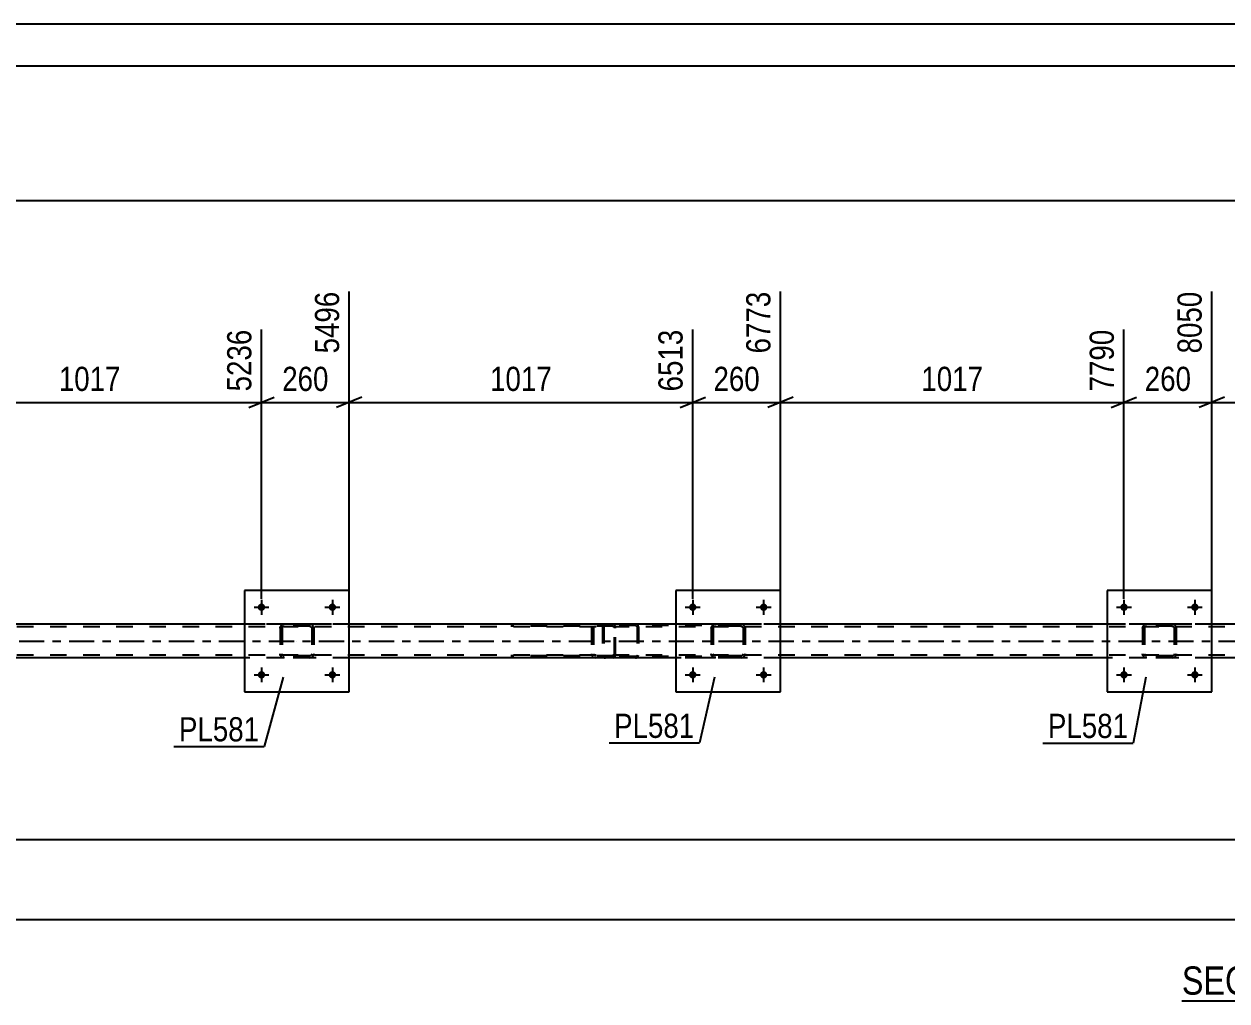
# Model space of a CAD drawing. Header units: millimetres. Extents: x -86 to 755, y -411 to 183.
# Drawn here: x 172.4 to 314.9, y 67.1 to 182.7 of the extents above; entities that cross this region are included whole.
import ezdxf

# ---------------------------------------------------------------- set-up
doc = ezdxf.new("R2010")
doc.units = ezdxf.units.MM
doc.linetypes.add('DXK_LINE_DOT2', pattern=[3.9198, 1.9599, -1.9599])
doc.linetypes.add('DXK_LINE_DOT3', pattern=[5.9187, 2.979, -0.9799, 0.9799, -0.9799])
doc.styles.add('Arial Narrow', font='ARIALN.TTF', dxfattribs={"height": 0.2})

# ---------------------------------------------------------------- blocks, each defined once
blk = doc.blocks.new('Unknown-814409269-1133')
at = {"color": 5, "linetype": 'Continuous'}
for p, q in [((754.89, 182.74), (-86.11, 182.74)), ((749.89, 177.74), (-81.11, 177.74))]:
    blk.add_line(p, q, dxfattribs=at)
blk = doc.blocks.new('Unknown-814409269-11 - 2401')
at = {"color": 6, "linetype": 'Continuous'}
blk.add_line((309.53, 67.07), (337.17, 67.07), dxfattribs=at)
at = {"color": 0, "linetype": 'Continuous'}
for points in [[(327.63, 67.82), (327.63, 71.32), (309.53, 71.32), (309.53, 67.82)], [(331.24, 67.82), (331.24, 71.32), (328.68, 71.32), (328.68, 67.82)], [(333.57, 67.82), (333.57, 71.32), (332.29, 71.32), (332.29, 67.82)], [(337.17, 67.82), (337.17, 71.32), (334.62, 71.32), (334.62, 67.82)]]:
    blk.add_wipeout(points, dxfattribs=at)
at = {"color": 7, "linetype": 'Continuous', "style": 'Arial Narrow'}
for s, p in [('SECTION ', (309.53, 67.82)), ('A', (328.68, 67.82)), ('A', (334.62, 67.82)), ('-', (332.29, 67.82))]:
    blk.add_text(s, height=3.34, dxfattribs=at).set_placement(p)
blk = doc.blocks.new('Bolt-814409269-2404 - 2401')
at = {"linetype": 'Continuous'}
for points in [[(303.11, 105.69, -1), (302.23, 105.69, -1)], [(311.51, 105.69, -1), (310.63, 105.69, -1)]]:
    blk.add_hatch(color=1, dxfattribs=at).paths.add_polyline_path(points)
at = {"color": 1, "linetype": 'Continuous'}
for p, q in [((301.79, 105.69), (303.55, 105.69)), ((302.67, 106.57), (302.67, 104.81)), ((310.19, 105.69), (311.95, 105.69)), ((311.07, 106.57), (311.07, 104.81))]:
    blk.add_line(p, q, dxfattribs=at)
blk = doc.blocks.new('Bolt-814409269-2403 - 2401')
at = {"linetype": 'Continuous'}
for points in [[(303.11, 113.69, -1), (302.23, 113.69, -1)], [(311.51, 113.69, -1), (310.63, 113.69, -1)]]:
    blk.add_hatch(color=1, dxfattribs=at).paths.add_polyline_path(points)
at = {"color": 1, "linetype": 'Continuous'}
for p, q in [((302.67, 114.57), (302.67, 112.81)), ((311.07, 114.57), (311.07, 112.81)), ((301.79, 113.69), (303.55, 113.69)), ((310.19, 113.69), (311.95, 113.69))]:
    blk.add_line(p, q, dxfattribs=at)
blk = doc.blocks.new('Bolt-814409269-2410 - 2401')
at = {"linetype": 'Continuous'}
for points in [[(200.95, 113.69, -1), (200.07, 113.69, -1)], [(209.35, 113.69, -1), (208.47, 113.69, -1)]]:
    blk.add_hatch(color=1, dxfattribs=at).paths.add_polyline_path(points)
at = {"color": 1, "linetype": 'Continuous'}
for p, q in [((200.51, 114.57), (200.51, 112.81)), ((208.91, 114.57), (208.91, 112.81)), ((199.63, 113.69), (201.39, 113.69)), ((208.03, 113.69), (209.79, 113.69))]:
    blk.add_line(p, q, dxfattribs=at)
blk = doc.blocks.new('Bolt-814409269-2411 - 2401')
at = {"linetype": 'Continuous'}
for points in [[(200.95, 105.69, -1), (200.07, 105.69, -1)], [(209.35, 105.69, -1), (208.47, 105.69, -1)]]:
    blk.add_hatch(color=1, dxfattribs=at).paths.add_polyline_path(points)
at = {"color": 1, "linetype": 'Continuous'}
for p, q in [((199.63, 105.69), (201.39, 105.69)), ((200.51, 106.57), (200.51, 104.81)), ((208.03, 105.69), (209.79, 105.69)), ((208.91, 106.57), (208.91, 104.81))]:
    blk.add_line(p, q, dxfattribs=at)
blk = doc.blocks.new('Bolt-814409269-2412 - 2401')
at = {"linetype": 'Continuous'}
for points in [[(252.03, 113.69, -1), (251.15, 113.69, -1)], [(260.43, 113.69, -1), (259.55, 113.69, -1)]]:
    blk.add_hatch(color=1, dxfattribs=at).paths.add_polyline_path(points)
at = {"color": 1, "linetype": 'Continuous'}
for p, q in [((251.59, 114.57), (251.59, 112.81)), ((259.99, 114.57), (259.99, 112.81)), ((250.71, 113.69), (252.47, 113.69)), ((259.11, 113.69), (260.87, 113.69))]:
    blk.add_line(p, q, dxfattribs=at)
blk = doc.blocks.new('Part-814409269-2434 - 2401')
at = {"color": 2, "linetype": 'Continuous'}
for p, q in [((210.91, 115.69), (198.51, 115.69)), ((198.51, 115.69), (198.51, 103.69)), ((210.91, 103.69), (210.91, 115.69)), ((198.51, 103.69), (210.91, 103.69))]:
    blk.add_line(p, q, dxfattribs=at)
blk = doc.blocks.new('Part-814409269-2435 - 2401')
at = {"color": 7, "linetype": 'DXK_LINE_DOT2'}
for p, q in [((202.71, 111.21), (202.74, 111.39)), ((202.74, 111.39), (202.71, 111.21)), ((202.71, 111.21), (202.71, 108.17)), ((202.95, 111.21), (202.97, 111.3)), ((202.95, 111.21), (202.95, 108.17)), ((202.97, 111.3), (203.02, 111.38)), ((203, 111.65), (203.19, 111.69)), ((203.19, 111.69), (203, 111.65)), ((203.02, 111.38), (203.1, 111.43)), ((203.1, 111.43), (203.19, 111.45)), ((206.23, 111.69), (203.19, 111.69)), ((206.23, 111.45), (203.19, 111.45)), ((206.23, 111.69), (206.41, 111.65)), ((206.41, 111.65), (206.23, 111.69)), ((206.23, 111.45), (206.32, 111.43)), ((206.32, 111.43), (206.4, 111.38)), ((206.4, 111.38), (206.45, 111.3)), ((206.45, 111.3), (206.47, 111.21)), ((206.47, 111.21), (206.47, 108.17)), ((206.67, 111.39), (206.71, 111.21)), ((206.71, 111.21), (206.67, 111.39)), ((206.71, 111.21), (206.71, 108.17)), ((202.74, 107.99), (202.71, 108.17)), ((202.71, 108.17), (202.74, 107.99)), ((202.97, 108.08), (202.95, 108.17)), ((203.02, 108), (202.97, 108.08)), ((203.19, 107.69), (203, 107.73)), ((203, 107.73), (203.19, 107.69)), ((203.1, 107.95), (203.02, 108)), ((203.19, 107.93), (203.1, 107.95)), ((206.23, 107.93), (203.19, 107.93)), ((206.23, 107.69), (203.19, 107.69)), ((206.32, 107.95), (206.23, 107.93)), ((206.41, 107.73), (206.23, 107.69)), ((206.23, 107.69), (206.41, 107.73)), ((206.4, 108), (206.32, 107.95)), ((206.45, 108.08), (206.4, 108)), ((206.47, 108.17), (206.45, 108.08)), ((206.71, 108.17), (206.67, 107.99)), ((206.67, 107.99), (206.71, 108.17))]:
    blk.add_line(p, q, dxfattribs=at)
at = {"color": 7, "linetype": 'DXK_LINE_DOT3'}
blk.add_line((204.71, 109.69), (204.71, 109.69), dxfattribs=at)
at = {"color": 7, "linetype": 'DXK_LINE_DOT2'}
for centre, start, end in [((203.19, 111.21), 112.5, 157.5), ((203.19, 111.21), 112.5, 157.5), ((206.23, 111.21), 22.5, 67.5), ((206.23, 111.21), 22.5, 67.5), ((203.19, 108.17), 202.5, 247.5), ((203.19, 108.17), 202.5, 247.5), ((206.23, 108.17), 292.5, 337.5), ((206.23, 108.17), 292.5, 337.5)]:
    blk.add_arc(centre, 0.48, start, end, dxfattribs=at)
blk = doc.blocks.new('Part-814409269-2440 - 2401')
at = {"color": 2, "linetype": 'Continuous'}
for p, q in [((261.99, 115.69), (249.59, 115.69)), ((249.59, 115.69), (249.59, 103.69)), ((261.99, 103.69), (261.99, 115.69)), ((249.59, 103.69), (261.99, 103.69))]:
    blk.add_line(p, q, dxfattribs=at)
blk = doc.blocks.new('Part-814409269-2508 - 2401')
at = {"color": 2, "linetype": 'Continuous'}
for p, q in [((313.07, 115.69), (300.67, 115.69)), ((300.67, 115.69), (300.67, 103.69)), ((313.07, 103.69), (313.07, 115.69)), ((300.67, 103.69), (313.07, 103.69))]:
    blk.add_line(p, q, dxfattribs=at)
blk = doc.blocks.new('Bolt-814409269-2455 - 2401')
at = {"linetype": 'Continuous'}
for points in [[(252.03, 105.69, -1), (251.15, 105.69, -1)], [(260.43, 105.69, -1), (259.55, 105.69, -1)]]:
    blk.add_hatch(color=1, dxfattribs=at).paths.add_polyline_path(points)
at = {"color": 1, "linetype": 'Continuous'}
for p, q in [((250.71, 105.69), (252.47, 105.69)), ((251.59, 106.57), (251.59, 104.81)), ((259.11, 105.69), (260.87, 105.69)), ((259.99, 106.57), (259.99, 104.81))]:
    blk.add_line(p, q, dxfattribs=at)
blk = doc.blocks.new('Part-814409269-2461 - 2401')
at = {"color": 7, "linetype": 'DXK_LINE_DOT2'}
for p, q in [((253.79, 111.21), (253.82, 111.39)), ((253.82, 111.39), (253.79, 111.21)), ((253.79, 111.21), (253.79, 108.17)), ((254.03, 111.21), (254.05, 111.3)), ((254.03, 111.21), (254.03, 108.17)), ((254.05, 111.3), (254.1, 111.38)), ((254.08, 111.65), (254.27, 111.69)), ((254.27, 111.69), (254.08, 111.65)), ((254.1, 111.38), (254.18, 111.43)), ((254.18, 111.43), (254.27, 111.45)), ((257.31, 111.69), (254.27, 111.69)), ((257.31, 111.45), (254.27, 111.45)), ((257.31, 111.69), (257.49, 111.65)), ((257.49, 111.65), (257.31, 111.69)), ((257.31, 111.45), (257.4, 111.43)), ((257.4, 111.43), (257.48, 111.38)), ((257.48, 111.38), (257.53, 111.3)), ((257.53, 111.3), (257.55, 111.21)), ((257.55, 111.21), (257.55, 108.17)), ((257.75, 111.39), (257.79, 111.21)), ((257.79, 111.21), (257.75, 111.39)), ((257.79, 111.21), (257.79, 108.17)), ((253.82, 107.99), (253.79, 108.17)), ((253.79, 108.17), (253.82, 107.99)), ((254.05, 108.08), (254.03, 108.17)), ((254.1, 108), (254.05, 108.08)), ((254.27, 107.69), (254.08, 107.73)), ((254.08, 107.73), (254.27, 107.69)), ((254.18, 107.95), (254.1, 108)), ((254.27, 107.93), (254.18, 107.95)), ((257.31, 107.93), (254.27, 107.93)), ((257.31, 107.69), (254.27, 107.69)), ((257.4, 107.95), (257.31, 107.93)), ((257.49, 107.73), (257.31, 107.69)), ((257.31, 107.69), (257.49, 107.73)), ((257.48, 108), (257.4, 107.95)), ((257.53, 108.08), (257.48, 108)), ((257.55, 108.17), (257.53, 108.08)), ((257.79, 108.17), (257.75, 107.99)), ((257.75, 107.99), (257.79, 108.17))]:
    blk.add_line(p, q, dxfattribs=at)
at = {"color": 7, "linetype": 'DXK_LINE_DOT3'}
blk.add_line((255.79, 109.69), (255.79, 109.69), dxfattribs=at)
at = {"color": 7, "linetype": 'DXK_LINE_DOT2'}
for centre, start, end in [((254.27, 111.21), 112.5, 157.5), ((254.27, 111.21), 112.5, 157.5), ((257.31, 111.21), 22.5, 67.5), ((257.31, 111.21), 22.5, 67.5), ((254.27, 108.17), 202.5, 247.5), ((254.27, 108.17), 202.5, 247.5), ((257.31, 108.17), 292.5, 337.5), ((257.31, 108.17), 292.5, 337.5)]:
    blk.add_arc(centre, 0.48, start, end, dxfattribs=at)
blk = doc.blocks.new('Part-814409269-2509 - 2401')
at = {"color": 7, "linetype": 'DXK_LINE_DOT2'}
for p, q in [((304.87, 111.21), (304.9, 111.39)), ((304.9, 111.39), (304.87, 111.21)), ((304.87, 111.21), (304.87, 108.17)), ((305.11, 111.21), (305.13, 111.3)), ((305.11, 111.21), (305.11, 108.17)), ((305.13, 111.3), (305.18, 111.38)), ((305.16, 111.65), (305.35, 111.69)), ((305.35, 111.69), (305.16, 111.65)), ((305.18, 111.38), (305.26, 111.43)), ((305.26, 111.43), (305.35, 111.45)), ((308.39, 111.69), (305.35, 111.69)), ((308.39, 111.45), (305.35, 111.45)), ((308.39, 111.69), (308.57, 111.65)), ((308.57, 111.65), (308.39, 111.69)), ((308.39, 111.45), (308.48, 111.43)), ((308.48, 111.43), (308.56, 111.38)), ((308.56, 111.38), (308.61, 111.3)), ((308.61, 111.3), (308.63, 111.21)), ((308.63, 111.21), (308.63, 108.17)), ((308.83, 111.39), (308.87, 111.21)), ((308.87, 111.21), (308.83, 111.39)), ((308.87, 111.21), (308.87, 108.17)), ((304.9, 107.99), (304.87, 108.17)), ((304.87, 108.17), (304.9, 107.99)), ((305.13, 108.08), (305.11, 108.17)), ((305.18, 108), (305.13, 108.08)), ((305.35, 107.69), (305.16, 107.73)), ((305.16, 107.73), (305.35, 107.69)), ((305.26, 107.95), (305.18, 108)), ((305.35, 107.93), (305.26, 107.95)), ((308.39, 107.93), (305.35, 107.93)), ((308.39, 107.69), (305.35, 107.69)), ((308.48, 107.95), (308.39, 107.93)), ((308.57, 107.73), (308.39, 107.69)), ((308.39, 107.69), (308.57, 107.73)), ((308.56, 108), (308.48, 107.95)), ((308.61, 108.08), (308.56, 108)), ((308.63, 108.17), (308.61, 108.08)), ((308.87, 108.17), (308.83, 107.99)), ((308.83, 107.99), (308.87, 108.17))]:
    blk.add_line(p, q, dxfattribs=at)
at = {"color": 7, "linetype": 'DXK_LINE_DOT3'}
blk.add_line((306.87, 109.69), (306.87, 109.69), dxfattribs=at)
at = {"color": 7, "linetype": 'DXK_LINE_DOT2'}
for centre, start, end in [((305.35, 111.21), 112.5, 157.5), ((305.35, 111.21), 112.5, 157.5), ((308.39, 111.21), 22.5, 67.5), ((308.39, 111.21), 22.5, 67.5), ((305.35, 108.17), 202.5, 247.5), ((305.35, 108.17), 202.5, 247.5), ((308.39, 108.17), 292.5, 337.5), ((308.39, 108.17), 292.5, 337.5)]:
    blk.add_arc(centre, 0.48, start, end, dxfattribs=at)
blk = doc.blocks.new('Part-814409269-2573 - 2401')
at = {"color": 7, "linetype": 'DXK_LINE_DOT2'}
for p, q in [((639.97, 111.37), (35.67, 111.37)), ((639.97, 111.69), (59.78, 111.69)), ((210.91, 111.69), (198.51, 111.69)), ((261.99, 111.69), (249.59, 111.69)), ((313.07, 111.69), (300.67, 111.69)), ((639.97, 108.01), (35.67, 108.01)), ((210.91, 107.69), (198.51, 107.69)), ((261.99, 107.69), (249.59, 107.69)), ((313.07, 107.69), (300.67, 107.69))]:
    blk.add_line(p, q, dxfattribs=at)
at = {"color": 2, "linetype": 'Continuous'}
for p, q in [((198.51, 111.69), (159.83, 111.69)), ((249.59, 111.69), (210.91, 111.69)), ((300.67, 111.69), (261.99, 111.69)), ((351.75, 111.69), (313.07, 111.69)), ((198.51, 107.69), (159.83, 107.69)), ((249.59, 107.69), (210.91, 107.69)), ((300.67, 107.69), (261.99, 107.69)), ((351.75, 107.69), (313.07, 107.69))]:
    blk.add_line(p, q, dxfattribs=at)
at = {"color": 7, "linetype": 'DXK_LINE_DOT3'}
blk.add_line((35.67, 109.69), (639.97, 109.69), dxfattribs=at)
blk = doc.blocks.new('Part-814409269-2694 - 2401')
at = {"color": 7, "linetype": 'DXK_LINE_DOT2'}
for p, q in [((240.93, 111.49), (240.91, 111.37)), ((240.91, 111.37), (240.91, 108.01)), ((241.08, 111.37), (241.09, 111.43)), ((241.08, 111.37), (241.08, 108.01)), ((241.09, 111.43), (241.13, 111.48)), ((241.25, 111.69), (241.12, 111.67)), ((241.13, 111.48), (241.16, 111.5)), ((241.16, 111.5), (241.18, 111.52)), ((241.18, 111.52), (241.25, 111.53)), ((256.58, 111.69), (241.25, 111.69)), ((256.58, 111.53), (241.25, 111.53)), ((244.95, 111.67), (244.82, 111.69)), ((244.82, 111.53), (244.89, 111.52)), ((244.89, 111.52), (244.94, 111.48)), ((244.94, 111.48), (244.98, 111.43)), ((244.98, 111.43), (244.99, 111.37)), ((244.99, 111.37), (244.99, 108.01)), ((245.16, 111.37), (245.14, 111.49)), ((245.16, 111.37), (245.16, 108.01)), ((240.91, 108.01), (240.93, 107.89)), ((241.09, 107.95), (241.08, 108.01)), ((241.13, 107.9), (241.09, 107.95)), ((241.12, 107.71), (241.25, 107.69)), ((241.13, 107.9), (241.16, 107.88)), ((241.16, 107.88), (241.18, 107.86)), ((241.18, 107.86), (241.25, 107.85)), ((256.58, 107.85), (241.25, 107.85)), ((256.58, 107.69), (241.25, 107.69)), ((244.89, 107.86), (244.82, 107.85)), ((244.82, 107.69), (244.95, 107.71)), ((244.94, 107.9), (244.89, 107.86)), ((244.98, 107.95), (244.94, 107.9)), ((244.99, 108.01), (244.98, 107.95)), ((245.14, 107.89), (245.16, 108.01))]:
    blk.add_line(p, q, dxfattribs=at)
for centre, start, end in [((244.84, 111.36), 24.32, 69.2417), ((241.23, 108.02), 204.32, 249.2417), ((244.84, 108.02), 290.7583, 335.68)]:
    blk.add_arc(centre, 0.331, start, end, dxfattribs=at)
blk = doc.blocks.new('Part-814409269-2695 - 2401')
at = {"color": 7, "linetype": 'DXK_LINE_DOT2'}
for p, q in [((242.18, 111.69), (230.03, 111.69)), ((242.18, 111.45), (230.03, 111.45)), ((239.62, 111.35), (239.59, 111.21)), ((239.59, 111.21), (239.59, 108.17)), ((239.63, 111.39), (239.62, 111.35)), ((239.84, 111.21), (239.86, 111.3)), ((239.84, 111.21), (239.84, 108.17)), ((239.86, 111.3), (239.91, 111.38)), ((240.09, 111.69), (239.9, 111.65)), ((239.91, 111.38), (240, 111.43)), ((240, 111.43), (240.09, 111.45)), ((240.91, 111.69), (240.91, 111.45)), ((242.29, 111.65), (242.18, 111.69)), ((242.18, 111.45), (242.24, 111.43)), ((242.24, 111.43), (242.28, 111.38)), ((242.28, 111.38), (242.31, 111.3)), ((242.38, 111.55), (242.29, 111.65)), ((242.31, 111.3), (242.32, 111.21)), ((242.32, 108.17), (242.32, 111.21)), ((242.43, 111.39), (242.38, 111.55)), ((242.45, 111.21), (242.43, 111.39)), ((242.45, 108.17), (242.45, 111.21)), ((242.18, 107.93), (230.03, 107.93)), ((242.18, 107.69), (230.03, 107.69)), ((239.59, 108.17), (239.61, 108.09)), ((239.61, 108.09), (239.63, 107.99)), ((239.86, 108.08), (239.84, 108.17)), ((239.91, 108), (239.86, 108.08)), ((239.9, 107.73), (240.09, 107.69)), ((240, 107.95), (239.91, 108)), ((240.09, 107.93), (240, 107.95)), ((240.91, 107.69), (240.91, 107.93)), ((242.24, 107.95), (242.18, 107.93)), ((242.18, 107.69), (242.29, 107.73)), ((242.28, 108), (242.24, 107.95)), ((242.31, 108.08), (242.28, 108)), ((242.29, 107.73), (242.38, 107.83)), ((242.32, 108.17), (242.31, 108.08)), ((242.38, 107.83), (242.43, 107.99)), ((242.43, 107.99), (242.45, 108.17))]:
    blk.add_line(p, q, dxfattribs=at)
blk.add_arc((240.08, 108.19), 0.492, 203.8494, 248.8059, dxfattribs=at)
blk = doc.blocks.new('StraightDimension-814409269-11808 - 2401')
at = {"color": 7, "linetype": 'Continuous'}
for p, q in [((210.91, 112.69), (210.91, 151.07)), ((251.59, 114.69), (251.59, 146.57)), ((212.41, 138.55), (209.41, 137.35)), ((250.09, 137.35), (253.09, 138.55)), ((210.91, 137.95), (251.59, 137.95))]:
    blk.add_line(p, q, dxfattribs=at)
at = {"color": 0}
blk.add_wipeout([(235.5, 138.7), (235.5, 142.9), (226.99, 142.9), (226.99, 138.7)], dxfattribs=at)
at = {"color": 3, "style": 'Arial Narrow'}
blk.add_text('1017', height=2.863, dxfattribs=at).set_placement((227.59, 139.3))
at = {"color": 0, "linetype": 'Continuous'}
blk.add_wipeout([(250.99, 147.17), (246.79, 147.17), (246.79, 138.65), (250.99, 138.65)], dxfattribs=at)
at = {"color": 3, "linetype": 'Continuous', "style": 'Arial Narrow'}
blk.add_text('6513', height=2.863, rotation=90.0002, dxfattribs=at).set_placement((250.39, 139.25))
blk = doc.blocks.new('StraightDimension-814409269-3457 - 2401')
at = {"color": 7, "linetype": 'Continuous'}
blk.add_line((9.8, 161.87), (640.61, 161.87), dxfattribs=at)
blk = doc.blocks.new('StraightDimension-814409269-3480 - 2401')
at = {"color": 7, "linetype": 'Continuous'}
blk.add_line((74.65, 86.19), (639.97, 86.19), dxfattribs=at)
blk = doc.blocks.new('StraightDimension-814409269-3341 - 2401')
at = {"color": 7, "linetype": 'Continuous'}
blk.add_line((10.44, 76.72), (639.97, 76.72), dxfattribs=at)
blk = doc.blocks.new('StraightDimension-814409269-11804 - 2401')
at = {"color": 7, "linetype": 'Continuous'}
for p, q in [((313.07, 112.69), (313.07, 151.07)), ((353.75, 114.69), (353.75, 146.57)), ((314.57, 138.55), (311.57, 137.35)), ((352.25, 137.35), (355.25, 138.55)), ((313.07, 137.95), (353.75, 137.95))]:
    blk.add_line(p, q, dxfattribs=at)
at = {"color": 0}
blk.add_wipeout([(337.66, 138.7), (337.66, 142.9), (329.15, 142.9), (329.15, 138.7)], dxfattribs=at)
at = {"color": 3, "style": 'Arial Narrow'}
blk.add_text('1017', height=2.863, dxfattribs=at).set_placement((329.75, 139.3))
at = {"color": 0, "linetype": 'Continuous'}
blk.add_wipeout([(353.15, 147.17), (348.95, 147.17), (348.95, 138.65), (353.15, 138.65)], dxfattribs=at)
at = {"color": 3, "linetype": 'Continuous', "style": 'Arial Narrow'}
blk.add_text('9067', height=2.863, rotation=90.0002, dxfattribs=at).set_placement((352.55, 139.25))
blk = doc.blocks.new('StraightDimension-814409269-11805 - 2401')
at = {"color": 7, "linetype": 'Continuous'}
for p, q in [((313.07, 112.69), (313.07, 151.07)), ((302.67, 114.69), (302.67, 146.57)), ((301.17, 137.35), (304.17, 138.55)), ((314.57, 138.55), (311.57, 137.35)), ((302.67, 137.95), (313.07, 137.95))]:
    blk.add_line(p, q, dxfattribs=at)
at = {"color": 0}
blk.add_wipeout([(311.21, 138.7), (311.21, 142.9), (304.53, 142.9), (304.53, 138.7)], dxfattribs=at)
at = {"color": 3, "style": 'Arial Narrow'}
blk.add_text('260', height=2.863, dxfattribs=at).set_placement((305.13, 139.3))
at = {"color": 0, "linetype": 'Continuous'}
blk.add_wipeout([(312.47, 151.67), (308.27, 151.67), (308.27, 143.15), (312.47, 143.15)], dxfattribs=at)
at = {"color": 3, "linetype": 'Continuous', "style": 'Arial Narrow'}
blk.add_text('8050', height=2.863, rotation=90.0002, dxfattribs=at).set_placement((311.87, 143.75))
blk = doc.blocks.new('StraightDimension-814409269-11806 - 2401')
at = {"color": 7, "linetype": 'Continuous'}
for p, q in [((261.99, 112.69), (261.99, 151.07)), ((302.67, 114.69), (302.67, 146.57)), ((263.49, 138.55), (260.49, 137.35)), ((301.17, 137.35), (304.17, 138.55)), ((261.99, 137.95), (302.67, 137.95))]:
    blk.add_line(p, q, dxfattribs=at)
at = {"color": 0}
blk.add_wipeout([(286.58, 138.7), (286.58, 142.9), (278.07, 142.9), (278.07, 138.7)], dxfattribs=at)
at = {"color": 3, "style": 'Arial Narrow'}
blk.add_text('1017', height=2.863, dxfattribs=at).set_placement((278.67, 139.3))
at = {"color": 0, "linetype": 'Continuous'}
blk.add_wipeout([(302.07, 147.17), (297.87, 147.17), (297.87, 138.65), (302.07, 138.65)], dxfattribs=at)
at = {"color": 3, "linetype": 'Continuous', "style": 'Arial Narrow'}
blk.add_text('7790', height=2.863, rotation=90.0002, dxfattribs=at).set_placement((301.47, 139.25))
blk = doc.blocks.new('StraightDimension-814409269-11807 - 2401')
at = {"color": 7, "linetype": 'Continuous'}
for p, q in [((261.99, 112.69), (261.99, 151.07)), ((251.59, 114.69), (251.59, 146.57)), ((250.09, 137.35), (253.09, 138.55)), ((263.49, 138.55), (260.49, 137.35)), ((251.59, 137.95), (261.99, 137.95))]:
    blk.add_line(p, q, dxfattribs=at)
at = {"color": 0}
blk.add_wipeout([(260.13, 138.7), (260.13, 142.9), (253.45, 142.9), (253.45, 138.7)], dxfattribs=at)
at = {"color": 3, "style": 'Arial Narrow'}
blk.add_text('260', height=2.863, dxfattribs=at).set_placement((254.05, 139.3))
at = {"color": 0, "linetype": 'Continuous'}
blk.add_wipeout([(261.39, 151.67), (257.19, 151.67), (257.19, 143.15), (261.39, 143.15)], dxfattribs=at)
at = {"color": 3, "linetype": 'Continuous', "style": 'Arial Narrow'}
blk.add_text('6773', height=2.863, rotation=90.0002, dxfattribs=at).set_placement((260.79, 143.75))
blk = doc.blocks.new('StraightDimension-814409269-11809 - 2401')
at = {"color": 7, "linetype": 'Continuous'}
for p, q in [((210.91, 112.69), (210.91, 151.07)), ((200.51, 114.69), (200.51, 146.57)), ((199.01, 137.35), (202.01, 138.55)), ((212.41, 138.55), (209.41, 137.35)), ((200.51, 137.95), (210.91, 137.95))]:
    blk.add_line(p, q, dxfattribs=at)
at = {"color": 0}
blk.add_wipeout([(209.05, 138.7), (209.05, 142.9), (202.37, 142.9), (202.37, 138.7)], dxfattribs=at)
at = {"color": 3, "style": 'Arial Narrow'}
blk.add_text('260', height=2.863, dxfattribs=at).set_placement((202.97, 139.3))
at = {"color": 0, "linetype": 'Continuous'}
blk.add_wipeout([(210.31, 151.67), (206.11, 151.67), (206.11, 143.15), (210.31, 143.15)], dxfattribs=at)
at = {"color": 3, "linetype": 'Continuous', "style": 'Arial Narrow'}
blk.add_text('5496', height=2.863, rotation=90.0002, dxfattribs=at).set_placement((209.71, 143.75))
blk = doc.blocks.new('StraightDimension-814409269-11810 - 2401')
at = {"color": 7, "linetype": 'Continuous'}
for p, q in [((159.83, 112.59), (159.83, 151.07)), ((200.51, 114.69), (200.51, 146.57)), ((161.33, 138.55), (158.33, 137.35)), ((199.01, 137.35), (202.01, 138.55)), ((159.83, 137.95), (200.51, 137.95))]:
    blk.add_line(p, q, dxfattribs=at)
at = {"color": 0}
blk.add_wipeout([(184.42, 138.7), (184.42, 142.9), (175.91, 142.9), (175.91, 138.7)], dxfattribs=at)
at = {"color": 3, "style": 'Arial Narrow'}
blk.add_text('1017', height=2.863, dxfattribs=at).set_placement((176.51, 139.3))
at = {"color": 0, "linetype": 'Continuous'}
blk.add_wipeout([(199.91, 147.17), (195.71, 147.17), (195.71, 138.65), (199.91, 138.65)], dxfattribs=at)
at = {"color": 3, "linetype": 'Continuous', "style": 'Arial Narrow'}
blk.add_text('5236', height=2.863, rotation=90.0002, dxfattribs=at).set_placement((199.31, 139.25))
blk = doc.blocks.new('Mark-814409269-2430 - 2401')
at = {"color": 0}
blk.add_wipeout([(200.24, 97.81), (200.24, 100.81), (190.74, 100.81), (190.74, 97.81)], dxfattribs=at)
blk.add_wipeout([(200.24, 97.81), (200.24, 100.81), (190.74, 100.81), (190.74, 97.81)], dxfattribs=at)
at = {"color": 30, "linetype": 'Continuous'}
for p in [(203.1, 105.4), (190.14, 97.21)]:
    blk.add_line(p, (200.84, 97.21), dxfattribs=at)
at = {"color": 3, "style": 'Arial Narrow'}
blk.add_text('PL581', height=2.863, dxfattribs=at).set_placement((190.74, 97.81))
blk = doc.blocks.new('Mark-814409269-2436 - 2401')
at = {"color": 0}
blk.add_wipeout([(251.78, 98.22), (251.78, 101.22), (242.28, 101.22), (242.28, 98.22)], dxfattribs=at)
blk.add_wipeout([(251.78, 98.22), (251.78, 101.22), (242.28, 101.22), (242.28, 98.22)], dxfattribs=at)
at = {"color": 30, "linetype": 'Continuous'}
for p in [(254.18, 105.4), (241.68, 97.62)]:
    blk.add_line(p, (252.38, 97.62), dxfattribs=at)
at = {"color": 3, "style": 'Arial Narrow'}
blk.add_text('PL581', height=2.863, dxfattribs=at).set_placement((242.28, 98.22))
blk = doc.blocks.new('Mark-814409269-2504 - 2401')
at = {"color": 0}
blk.add_wipeout([(303.17, 98.21), (303.17, 101.21), (293.66, 101.21), (293.66, 98.21)], dxfattribs=at)
blk.add_wipeout([(303.17, 98.21), (303.17, 101.21), (293.66, 101.21), (293.66, 98.21)], dxfattribs=at)
at = {"color": 30, "linetype": 'Continuous'}
for p in [(305.26, 105.4), (293.06, 97.61)]:
    blk.add_line(p, (303.77, 97.61), dxfattribs=at)
at = {"color": 3, "style": 'Arial Narrow'}
blk.add_text('PL581', height=2.863, dxfattribs=at).set_placement((293.66, 98.21))

msp = doc.modelspace()

# ---------------------------------------------------------------- block references
for name in ['Unknown-814409269-1133', 'Part-814409269-2434 - 2401', 'Part-814409269-2440 - 2401', 'Part-814409269-2508 - 2401', 'Bolt-814409269-2410 - 2401', 'Bolt-814409269-2412 - 2401', 'Bolt-814409269-2403 - 2401', 'Part-814409269-2573 - 2401', 'Part-814409269-2435 - 2401', 'Part-814409269-2695 - 2401', 'Part-814409269-2694 - 2401', 'Part-814409269-2461 - 2401', 'Part-814409269-2509 - 2401', 'Bolt-814409269-2411 - 2401', 'Bolt-814409269-2455 - 2401', 'Bolt-814409269-2404 - 2401']:
    msp.add_blockref(name, (0, 0))

# ---------------------------------------------------------------- next in the draw order: block references
for name in ['StraightDimension-814409269-11808 - 2401', 'StraightDimension-814409269-3480 - 2401', 'Unknown-814409269-11 - 2401']:
    msp.add_blockref(name, (0, 0))

# ---------------------------------------------------------------- next in the draw order: block references
for name in ['StraightDimension-814409269-3457 - 2401', 'StraightDimension-814409269-3341 - 2401']:
    msp.add_blockref(name, (0, 0))

# ---------------------------------------------------------------- next in the draw order: block references
for name in ['StraightDimension-814409269-11809 - 2401', 'StraightDimension-814409269-11804 - 2401', 'Mark-814409269-2430 - 2401', 'Mark-814409269-2436 - 2401', 'Mark-814409269-2504 - 2401']:
    msp.add_blockref(name, (0, 0))

# ---------------------------------------------------------------- next in the draw order: block references
for name in ['StraightDimension-814409269-11810 - 2401', 'StraightDimension-814409269-11805 - 2401']:
    msp.add_blockref(name, (0, 0))

# ---------------------------------------------------------------- next in the draw order: block references
msp.add_blockref('StraightDimension-814409269-11806 - 2401', (0, 0))

# ---------------------------------------------------------------- next in the draw order: block references
msp.add_blockref('StraightDimension-814409269-11807 - 2401', (0, 0))

doc.saveas('drawing.dxf')
